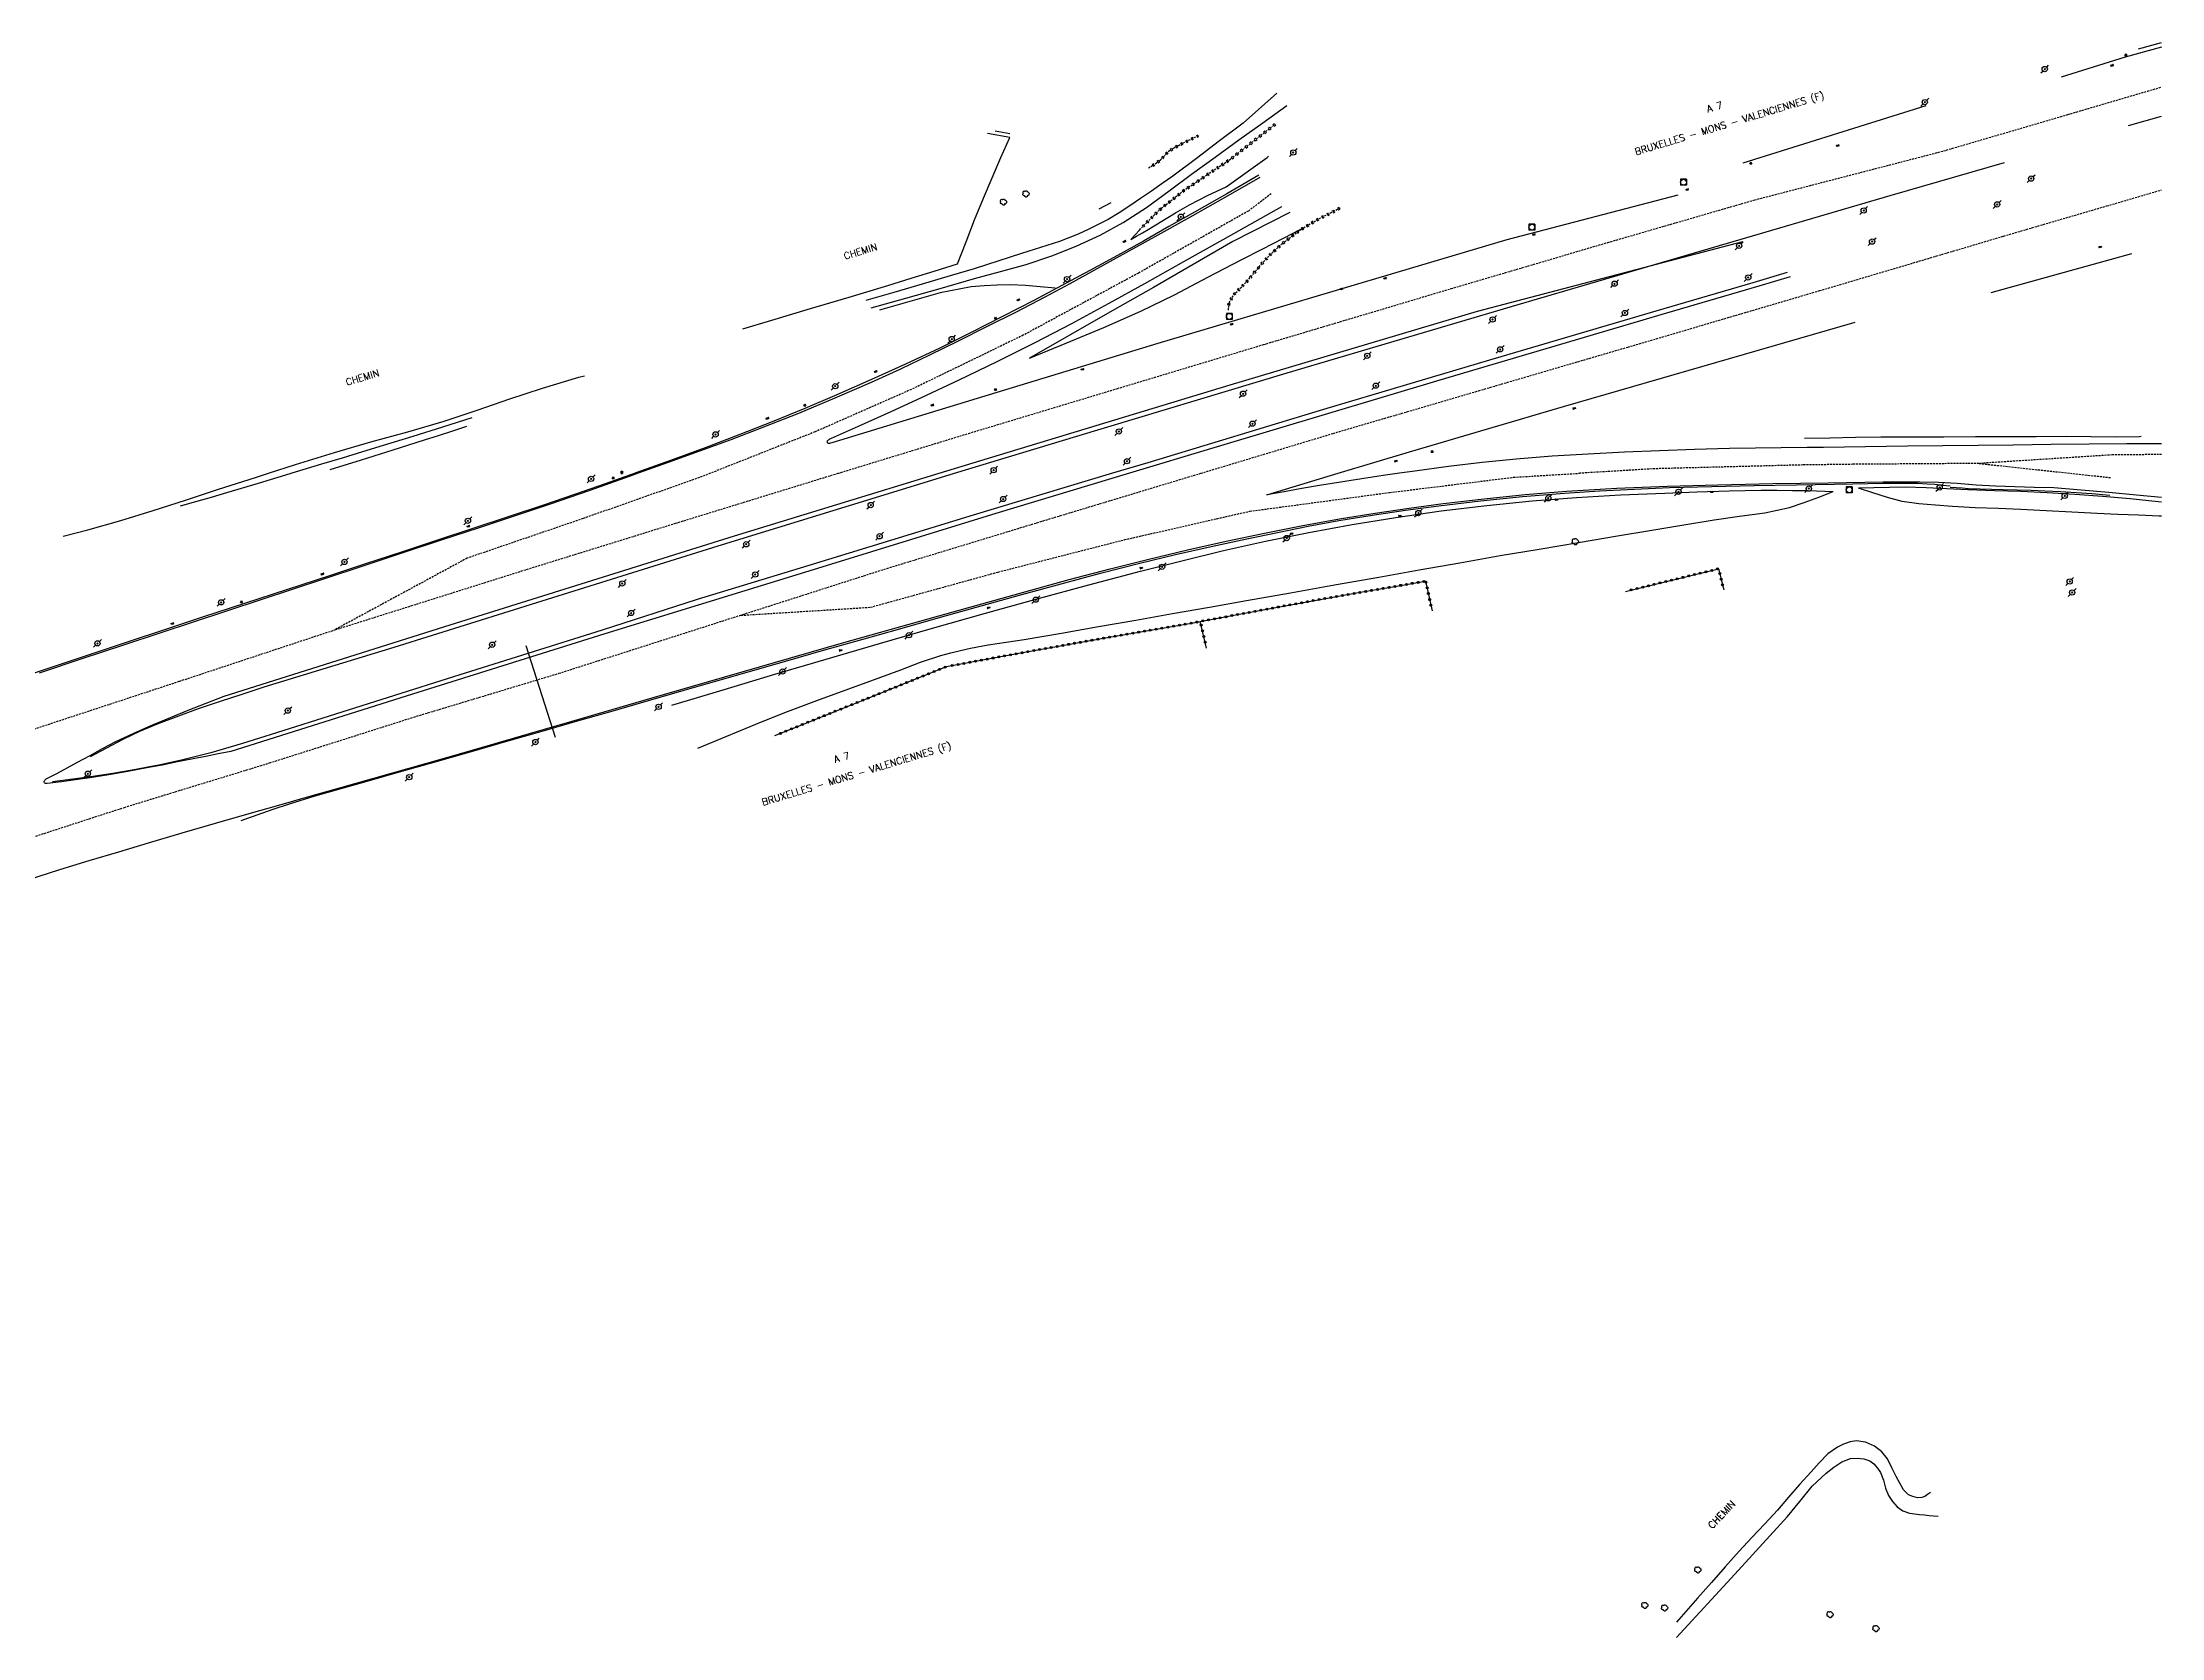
# Model space of a CAD drawing. Header units: millimetres. Extents: x 132000 to 133000, y 131000 to 131785.
# Drawn here: x 132463 to 133000, y 131381 to 131785 of the extents above; entities that cross this region are included whole.
import ezdxf
from ezdxf.enums import TextEntityAlignment as Align

# ---------------------------------------------------------------- set-up
doc = ezdxf.new("R2010")
doc.units = ezdxf.units.MM
doc.linetypes.add('DASHED', pattern=[0.75, 0.5, -0.25])
doc.layers.get('0').update_dxf_attribs({"linetype": 'CONTINUOUS'})
for name, color, linetype in [('W0001', 6, 'DASHED'), ('W0008', 7, 'CONTINUOUS'), ('W0010', 4, 'CONTINUOUS'), ('W0071', 7, 'CONTINUOUS'), ('W0120', 7, 'CONTINUOUS'), ('W0211', 2, 'CONTINUOUS'), ('W0214', 2, 'CONTINUOUS'), ('W0220', 5, 'DASHED'), ('W0300', 7, 'CONTINUOUS'), ('W0323', 7, 'CONTINUOUS'), ('W0330', 7, 'CONTINUOUS'), ('W0401', 7, 'CONTINUOUS'), ('W0420', 7, 'CONTINUOUS'), ('W0473', 7, 'CONTINUOUS'), ('W0476', 7, 'CONTINUOUS'), ('W0510', 5, 'CONTINUOUS'), ('W0850', 7, 'CONTINUOUS'), ('W0989', 7, 'CONTINUOUS'), ('W0990', 7, 'CONTINUOUS')]:
    doc.layers.add(name, color=color, linetype=linetype)
doc.styles.get("Standard").update_dxf_attribs({"font": 'romans.shx', "width": 0.85})

# ---------------------------------------------------------------- blocks, each defined once
blk = doc.blocks.new('T473')
for p, q in [((-0.166667, 0.166667), (0.166667, -0.166667)), ((-0.166667, -0.166667), (0.166667, 0.166667)), ((0.500001, 0.500001), (1.000002, 1.000002)), ((-1.000002, -1.000002), (-0.500001, -0.500001))]:
    blk.add_line(p, q)
blk.add_ellipse((0, 0), major_axis=(0.471405, 0.471405), ratio=1, start_param=5.4977871438, end_param=11.780972451)
blk = doc.blocks.new('T420')
for p, q in [((0.75, 0.75), (-0.75, 0.75)), ((-0.75, 0.75), (-0.75, -0.75)), ((0.75, 0.75), (0.75, -0.75)), ((0.75, -0.75), (-0.75, -0.75))]:
    blk.add_line(p, q)
blk.add_ellipse((0, 0), major_axis=(-0.53, 0.53), ratio=1, start_param=3.926991, end_param=10.210176)
blk = doc.blocks.new('T850')
for p, q in [((-0.25, -0.15), (0, 0.32)), ((0, 0.32), (0.25, -0.15)), ((-0.25, -0.15), (0.25, -0.15))]:
    blk.add_line(p, q)
for major_axis in [(-0.106, 0.106), (-0.0354, 0.0354), (-0.0236, 0.0236)]:
    blk.add_ellipse((0, 0), major_axis=major_axis, ratio=1, start_param=3.926991, end_param=10.210176)
blk = doc.blocks.new('T300')
for p, q in [((-0.8, 0.51), (-0.86, 0.34)), ((-0.86, 0.34), (-0.86, 0.17)), ((-0.86, 0.17), (-0.74, 0.06)), ((-0.69, 0.63), (-0.8, 0.51)), ((-0.8, -0.06), (-0.74, 0.06)), ((-0.74, 0.06), (-0.69, 0.11)), ((-0.57, 0.69), (-0.69, 0.63)), ((-0.46, 0.69), (-0.57, 0.69)), ((-0.29, 0.63), (-0.46, 0.69)), ((-0.29, 0.63), (-0.17, 0.74)), ((-0.23, 0.57), (-0.29, 0.63)), ((-0.17, 0.74), (-0.06, 0.8)), ((-0.06, 0.8), (0.06, 0.8)), ((0.06, 0.8), (0.23, 0.74)), ((0.23, 0.74), (0.34, 0.63)), ((0.34, 0.63), (0.4, 0.51)), ((0.46, 0.46), (0.34, 0.46)), ((0.4, 0.51), (0.4, 0.46)), ((0.57, 0.4), (0.46, 0.46)), ((0.57, 0.4), (0.69, 0.29)), ((0.69, 0.29), (0.74, 0.17)), ((0.74, 0.06), (0.69, -0.17)), ((0.74, 0.17), (0.74, 0.06)), ((-0.8, -0.17), (-0.8, -0.06)), ((-0.8, -0.23), (-0.8, -0.17)), ((-0.74, -0.34), (-0.8, -0.23)), ((-0.69, -0.4), (-0.74, -0.34)), ((-0.51, -0.46), (-0.69, -0.4)), ((-0.4, -0.46), (-0.51, -0.46)), ((-0.4, -0.46), (-0.34, -0.46)), ((-0.34, -0.46), (-0.34, -0.4)), ((-0.34, -0.51), (-0.34, -0.46)), ((-0.29, -0.63), (-0.34, -0.51)), ((-0.17, -0.74), (-0.29, -0.63)), ((-0.06, -0.8), (-0.17, -0.74)), ((0.06, -0.8), (-0.06, -0.8)), ((0.17, -0.74), (0.06, -0.8)), ((0.23, -0.69), (0.17, -0.74)), ((0.29, -0.46), (0.23, -0.46)), ((0.29, -0.63), (0.23, -0.69)), ((0.46, -0.4), (0.29, -0.46)), ((0.34, -0.51), (0.29, -0.63)), ((0.34, -0.51), (0.34, -0.46)), ((0.57, -0.34), (0.46, -0.4)), ((0.63, -0.29), (0.57, -0.34)), ((0.69, -0.17), (0.63, -0.29))]:
    blk.add_line(p, q)
blk = doc.blocks.new('T401')
for p, q in [((-0.3, 0.3), (0, 0.3)), ((-0.3, -0.25), (-0.3, 0.3)), ((-0.3, 0.15), (0, 0.15)), ((-0.3, 0), (0, 0)), ((0, 0.3), (0, -0.25)), ((-0.3, -0.15), (0, -0.15)), ((-0.3, -0.25), (-0.3, -0.3)), ((-0.3, -0.3), (0, -0.3)), ((0, -0.3), (0, -0.25))]:
    blk.add_line(p, q)
blk = doc.blocks.new('t220o')
at = {"color": 0, "linetype": 'Continuous'}
for p, q in [((-0.25, 0.25), (0.25, 0.25)), ((-0.25, -0.25), (0.25, -0.25))]:
    blk.add_line(p, q, dxfattribs=at)
blk = doc.blocks.new('t323o')
at = {"color": 0, "linetype": 'Continuous'}
for radius in [0.25, 0.15]:
    blk.add_circle((0, 0), radius, dxfattribs=at)

msp = doc.modelspace()

# ---------------------------------------------------------------- linework, layer by layer
at = {"layer": 'W0001'}
for points in [[(132664.42, 131676), (132697.5, 131686.11), (132735.24, 131697.49), (132772.27, 131708.64), (132819.83, 131722.83), (132859.58, 131734.53), (132896.83, 131745.34), (132944.69, 131757.74), (132959.87, 131762.2), (132976.21, 131766.99), (132996.42, 131772.92), (133000, 131773.95)], [(132774.22, 131746.88), (132768.44, 131742.51), (132740.55, 131726.75), (132711.37, 131711.02), (132682.99, 131697.26), (132658.58, 131686.5), (132632.03, 131676)], [(132756.41, 131676), (132789.95, 131686.12), (132826.82, 131696.93), (132864.65, 131708), (132913.31, 131722.32), (132959.93, 131736.15), (132986.11, 131743.81), (133000, 131747.88)], [(132632.03, 131676), (132629.25, 131674.9), (132599.74, 131664.51), (132570.38, 131654.47), (132536.8, 131636.29)], [(132536.8, 131636.29), (132586.24, 131651.86), (132623.18, 131663.31), (132662.54, 131675.43), (132664.42, 131676)], [(132639.54, 131639.96), (132639.75, 131639.97), (132672.64, 131642.02), (132704.98, 131650.95), (132737.08, 131659.16), (132768.79, 131666.37), (132804.22, 131671.12), (132835.7, 131674.99), (132852.45, 131676)], [(132639.54, 131639.96), (132676.81, 131651.88), (132716.37, 131663.92), (132753.11, 131675.01), (132756.41, 131676)], [(132953.74, 131678.49), (132921.71, 131678.27), (132909.1, 131678.1), (132871.44, 131677.14), (132852.45, 131676)], [(133000, 131680.75), (132987.51, 131680.65), (132953.74, 131678.49)], [(132953.74, 131678.49), (132987.27, 131674.88)], [(132015, 131433.58), (132020.64, 131435.56), (132057.2, 131448.38), (132093.46, 131460.8), (132130.05, 131473.83), (132166.45, 131486.09), (132215.09, 131502.52), (132251.58, 131514.88), (132288.11, 131527.22), (132334.3, 131542.42), (132373.48, 131555.24), (132410.33, 131567.59), (132446.74, 131579.35), (132483.45, 131591.26), (132520.26, 131602.54), (132556.84, 131614.16), (132593.62, 131625.26), (132639.54, 131639.96)], [(132053.2, 131473.8), (132015.25, 131460.52), (132070.33, 131479.8), (132125.68, 131499), (132181.05, 131517.83), (132236.47, 131536.59), (132291.98, 131555.24), (132348.26, 131573.34), (132389.59, 131587.07), (132418.99, 131597.44), (132423.85, 131599.04), (132460.56, 131611.14), (132497.43, 131623.26), (132536.8, 131636.29)]]:
    msp.add_lwpolyline(points, dxfattribs=at)
at = {"layer": 'W0008'}
for points in [[(132771.35, 131751.05), (132771.35, 131751.05), (132762.64, 131746.05), (132753.69, 131740.98), (132744.72, 131735.94), (132735.72, 131730.95), (132729.44, 131727.49), (132723.14, 131724.06), (132716.82, 131720.68), (132709.55, 131716.9), (132702.24, 131713.19), (132694.9, 131709.54), (132687.56, 131705.94), (132680.2, 131702.41), (132672.78, 131698.99), (132663.62, 131695.01), (132654.38, 131691.19), (132645.09, 131687.51), (132637.2, 131684.52), (132629.28, 131681.61), (132621.34, 131678.74), (132613.73, 131676)], [(132877.35, 131746.55), (132833.99, 131735.23), (132789.86, 131722.12), (132745.46, 131708.89), (132704.69, 131696.48), (132671.74, 131686.4), (132662.82, 131683.68), (132662.51, 131683.61), (132662.2, 131683.54), (132661.94, 131683.59), (132661.83, 131683.66), (132661.73, 131683.77), (132661.67, 131683.88), (132661.67, 131684), (132661.71, 131684.13), (132661.77, 131684.25), (132661.86, 131684.38), (132661.99, 131684.48), (132662.12, 131684.58), (132662.33, 131684.7), (132662.55, 131684.8), (132662.77, 131684.89), (132670.33, 131688.29), (132677.89, 131691.69), (132685.43, 131695.14), (132695.13, 131699.69), (132704.79, 131704.34), (132714.38, 131709.13), (132723.7, 131714.01), (132732.95, 131719.02), (132742.17, 131724.1), (132752.12, 131729.67), (132762.02, 131735.33), (132776.96, 131743.63), (132776.96, 131743.63)], [(132690.01, 131676), (132700.59, 131679.24), (132763.84, 131698.47), (132826.58, 131717.11), (132893.8, 131734.77)], [(132905.79, 131725.8), (132897.88, 131723.49), (132874.45, 131716.62)], [(132874.45, 131716.62), (132816.98, 131699.6), (132759.69, 131682.47), (132738.28, 131676)], [(132791.18, 131676), (132809.26, 131681.45), (132848.34, 131692.9), (132922.31, 131714.31)], [(132890.42, 131682.32), (132881.54, 131682.03), (132872.67, 131681.73), (132863.79, 131681.36), (132854.63, 131680.88), (132845.47, 131680.32), (132836.32, 131679.59), (132827.76, 131678.71), (132819.21, 131677.68), (132810.67, 131676.55), (132806.77, 131676)], [(133000, 131683.5), (132998.21, 131683.49), (132991.22, 131683.43), (132981.61, 131683.35), (132972.01, 131683.26), (132962.4, 131683.16), (132953.46, 131683.06), (132944.52, 131682.95), (132935.58, 131682.85), (132924.92, 131682.7), (132914.25, 131682.56), (132910.14, 131682.52), (132890.42, 131682.32)], [(132613.73, 131676), (132611.4, 131675.16), (132601.44, 131671.62), (132591.45, 131668.17), (132582.32, 131665.11), (132573.17, 131662.11), (132564.01, 131659.11), (132554.08, 131655.82), (132544.14, 131652.53), (132534.21, 131649.24), (132526, 131646.52), (132517.8, 131643.8), (132509.59, 131641.08), (132500.89, 131638.22), (132492.18, 131635.36), (132483.48, 131632.5), (132472.66, 131628.92), (132461.85, 131625.33)], [(132463.64, 131598.47), (132466.29, 131599.88), (132468.95, 131601.3), (132471.6, 131602.71), (132474.76, 131604.44), (132477.9, 131606.17), (132481.09, 131607.84), (132485.71, 131610.02), (132490.4, 131612.07), (132495.12, 131614.05), (132499.64, 131615.89), (132504.2, 131617.67), (132508.75, 131619.45), (132566.02, 131637.55), (132638.15, 131660.11), (132690.01, 131676)], [(132738.28, 131676), (132704.42, 131665.77), (132652.58, 131649.85), (132605.3, 131635.25), (132554.91, 131619.49), (132510.43, 131605.45)], [(132806.77, 131676), (132802.6, 131675.41), (132794.53, 131674.18), (132786.48, 131672.88), (132782.02, 131672.12), (132777.56, 131671.33), (132773.1, 131670.54), (132791.18, 131676)], [(132418.8, 131559.94), (132467.06, 131575.48), (132474.55, 131577.75), (132482.05, 131580.02), (132489.56, 131582.27), (132498.07, 131584.76), (132506.59, 131587.22), (132515.11, 131589.67), (132522.65, 131591.84), (132530.2, 131594), (132537.75, 131596.15), (132546.71, 131598.7), (132555.68, 131601.23), (132564.65, 131603.78), (132575.43, 131606.87), (132586.2, 131609.97), (132596.97, 131613.09), (132607.14, 131616.06), (132617.31, 131619.05), (132627.48, 131622.02), (132640.07, 131625.66), (132652.65, 131629.27), (132665.25, 131632.87), (132677.62, 131636.38), (132689.99, 131639.87), (132702.38, 131643.32), (132712.71, 131646.2), (132723.04, 131649.06), (132733.4, 131651.8), (132743.17, 131654.23), (132752.97, 131656.57), (132762.79, 131658.77), (132772.52, 131660.83), (132782.28, 131662.77), (132792.07, 131664.53), (132800.63, 131665.91), (132809.21, 131667.16), (132817.81, 131668.29), (132828.22, 131669.52), (132838.65, 131670.58), (132849.1, 131671.46), (132861.88, 131672.22), (132874.68, 131672.72), (132887.49, 131673.1), (132901.46, 131673.42), (132915.42, 131673.61), (132929.39, 131673.79), (132934.06, 131673.8), (132938.72, 131673.81), (132943.39, 131673.73), (132948.2, 131673.45), (132953.02, 131673.08), (132957.84, 131672.77), (132962.77, 131672.6), (132967.7, 131672.49), (132972.63, 131672.39)], [(132972.63, 131672.39), (132979.62, 131671.79), (132986.62, 131671.18), (132993.61, 131670.53), (133000, 131669.92)], [(132510.43, 131605.45), (132507.25, 131604.81), (132504.06, 131604.17), (132500.87, 131603.54), (132496.96, 131602.77), (132493.04, 131602), (132489.12, 131601.25), (132484.31, 131600.35), (132479.49, 131599.49), (132474.66, 131598.71), (132471.07, 131598.21), (132467.48, 131597.76), (132463.88, 131597.31), (132463.66, 131597.32), (132463.43, 131597.33), (132463.26, 131597.4), (132463.19, 131597.49), (132463.13, 131597.61), (132463.1, 131597.72), (132463.11, 131597.83), (132463.14, 131597.93), (132463.18, 131598.03), (132463.3, 131598.19), (132463.47, 131598.33), (132463.64, 131598.46)]]:
    msp.add_lwpolyline(points, dxfattribs=at)
at = {"layer": 'W0010'}
for points in [[(133000, 131784.09), (132990.75, 131781.53), (132974.54, 131776.45)], [(132991.58, 131764.19), (133000, 131766.61)], [(132771.08, 131751.57), (132771.08, 131751.57), (132771.08, 131751.57), (132762.95, 131746.89), (132754.81, 131742.24), (132748.31, 131738.55), (132741.81, 131734.89), (132735.28, 131731.26), (132728.23, 131727.4), (132721.15, 131723.59), (132714.04, 131719.83), (132706.13, 131715.72), (132698.17, 131711.69), (132690.17, 131707.76), (132681.54, 131703.69), (132672.85, 131699.74), (132664.11, 131695.91), (132655.94, 131692.44), (132647.72, 131689.07), (132639.47, 131685.79), (132630.74, 131682.47), (132621.96, 131679.25), (132613.17, 131676.09), (132612.92, 131676)], [(132881.55, 131731.92), (132931.15, 131746.43), (132960.17, 131754.85)], [(132693.93, 131676), (132724.99, 131685.44), (132778.3, 131701.45), (132835.39, 131718.34), (132881.55, 131731.92)], [(132905.05, 131726.89), (132896.31, 131724.34), (132871.79, 131717.12)], [(132871.79, 131717.12), (132829.57, 131704.68), (132787.47, 131692.15), (132742.91, 131678.68), (132734.03, 131676)], [(132612.92, 131676), (132605.37, 131673.33), (132597.56, 131670.61), (132589.73, 131667.92), (132580.78, 131664.91), (132571.82, 131661.95), (132562.85, 131658.99), (132553.73, 131655.99), (132544.6, 131652.99), (132535.48, 131649.99), (132503.29, 131639.46), (132474.74, 131630.02), (132442.17, 131619.24), (132418.75, 131611.51), (132386.41, 131600.87), (132361.47, 131592.48)], [(132518.92, 131621.81), (132551.87, 131631.87), (132590.73, 131644.06), (132634, 131657.58), (132680.49, 131671.92), (132693.93, 131676)], [(132734.03, 131676), (132698.65, 131665.33), (132656.78, 131652.52), (132628.72, 131644.02), (132604.61, 131636.23), (132566.91, 131624.37), (132521.99, 131610.15)], [(132513.06, 131587.95), (132517.14, 131589.38), (132521.21, 131590.81), (132525.3, 131592.19), (132531.84, 131594.18), (132538.43, 131596.05), (132545.01, 131597.9), (132553.82, 131600.41), (132562.63, 131602.91), (132571.43, 131605.42), (132580.42, 131608.01), (132589.39, 131610.6), (132598.38, 131613.2), (132607.37, 131615.78), (132616.37, 131618.37), (132625.37, 131620.95), (132633.94, 131623.42), (132642.51, 131625.89), (132651.08, 131628.34), (132660.74, 131631.09), (132670.4, 131633.83), (132680.07, 131636.56), (132690.38, 131639.46), (132700.7, 131642.36), (132711.02, 131645.21), (132720.98, 131647.94), (132730.94, 131650.64), (132740.93, 131653.21), (132749.96, 131655.36), (132759.01, 131657.4), (132768.08, 131659.36), (132775.82, 131660.99), (132783.58, 131662.55), (132791.36, 131664), (132799.8, 131665.38), (132808.27, 131666.61), (132816.75, 131667.73), (132827.34, 131668.99), (132837.95, 131670.08), (132848.58, 131670.98), (132857.44, 131671.55), (132866.31, 131671.99), (132875.19, 131672.35), (132885.92, 131672.66), (132896.67, 131672.86), (132907.41, 131673.05)], [(132907.41, 131673.05), (132912.18, 131673.15), (132916.95, 131673.25), (132921.73, 131673.34), (132925.52, 131673.42), (132929.31, 131673.48), (132933.11, 131673.5), (132935.6, 131673.49), (132938.1, 131673.46), (132940.58, 131673.36), (132942.53, 131673.2), (132944.48, 131672.99), (132946.42, 131672.79)], [(132946.37, 131672.5), (132947.91, 131672.38), (132949.46, 131672.27), (132951, 131672.16), (132953.94, 131672.05), (132956.89, 131671.98), (132959.83, 131671.92), (132963.36, 131671.8), (132966.89, 131671.68), (132970.42, 131671.54), (132974.39, 131671.35), (132978.36, 131671.14), (132982.33, 131670.89), (132986.91, 131670.43), (132986.91, 131670.43), (132986.91, 131670.43), (132986.91, 131670.43)], [(132474.83, 131604.19), (132478.98, 131606.37), (132483.13, 131608.56), (132487.34, 131610.6), (132492.24, 131612.65), (132497.23, 131614.51), (132502.24, 131616.3), (132507.78, 131618.2), (132513.35, 131620), (132518.92, 131621.8)], [(132521.99, 131610.14), (132517.7, 131608.8), (132513.4, 131607.45), (132509.09, 131606.17), (132505.39, 131605.12), (132501.68, 131604.12), (132497.95, 131603.19), (132492.17, 131601.94), (132489.86, 131601.51), (132486.35, 131600.86), (132480.52, 131599.89), (132475.44, 131599.11), (132470.35, 131598.42), (132465.26, 131597.72)]]:
    msp.add_lwpolyline(points, dxfattribs=at)
at = {"layer": 'W0071'}
for points in [[(132775.67, 131772.42), (132775.67, 131772.42), (132767.13, 131764.79), (132761.16, 131760.35), (132755.26, 131755.82), (132749.29, 131751.39), (132746.57, 131749.46), (132743.84, 131747.55), (132741.08, 131745.68), (132738.38, 131743.86), (132735.65, 131742.08), (132732.86, 131740.4), (132730.37, 131739.06), (132727.83, 131737.8), (132725.25, 131736.62), (132720.56, 131734.8), (132715.75, 131733.24), (132710.94, 131731.72), (132704.92, 131729.78), (132698.88, 131727.89), (132692.84, 131726.05), (132685.72, 131723.93), (132678.59, 131721.86), (132671.45, 131719.79)], [(132672.83, 131717.92), (132681.55, 131720.39), (132690.27, 131722.87), (132698.98, 131725.37), (132705.56, 131727.17), (132712.13, 131728.98), (132718.58, 131731.12), (132724.77, 131733.61), (132730.84, 131736.43), (132736.71, 131739.57), (132742.62, 131743.4), (132748.32, 131747.61), (132754, 131751.83), (132760.03, 131756.19), (132766.06, 131760.56), (132772.12, 131764.88), (132778.2, 131769.26)], [(132571.59, 131690.1), (132564.09, 131687.72), (132556.58, 131685.34), (132549.06, 131683), (132543.86, 131681.42), (132538.65, 131679.86), (132533.44, 131678.29), (132525.9, 131676)], [(132535.65, 131676.92), (132543.61, 131679.42), (132551.57, 131681.92), (132559.52, 131684.44), (132563.11, 131685.59), (132566.7, 131686.75), (132570.29, 131687.91)], [(132525.9, 131676), (132525.41, 131675.85), (132517.38, 131673.41), (132509.34, 131671.02), (132505.43, 131669.88), (132501.52, 131668.76), (132497.6, 131667.64)], [(132941.39, 131417.48), (132940.68, 131416.99), (132939.97, 131416.51), (132939.23, 131416.19), (132938.08, 131416.16), (132936.88, 131416.46), (132935.8, 131416.94), (132934.55, 131418.16), (132933.61, 131419.84), (132932.7, 131421.55), (132931.58, 131423.75), (132930.51, 131425.99), (132929.1, 131427.84), (132927.18, 131429.22), (132924.93, 131430.24), (132922.66, 131430.62), (132921.02, 131430.36), (132919.37, 131429.77), (132917.8, 131429.02), (132915.35, 131427.27), (132913.2, 131425.03), (132911.1, 131422.73), (132908.19, 131419.56), (132905.4, 131416.28), (132902.58, 131413.02), (132899.36, 131409.55), (132896.12, 131406.1), (132892.9, 131402.63), (132889.36, 131398.67), (132885.85, 131394.68), (132882.34, 131390.69), (132880.54, 131388.67), (132878.75, 131386.65), (132876.96, 131384.64)], [(132876.96, 131380.68), (132881.9, 131386.05), (132886.85, 131391.42), (132891.78, 131396.79), (132896.23, 131401.65), (132900.67, 131406.52), (132905.1, 131411.41), (132908.25, 131415.24), (132911.4, 131419.08), (132914.96, 131422.41), (132916.9, 131423.92), (132918.93, 131425.3), (132921.1, 131426.1), (132922.77, 131426.23), (132924.5, 131426.07), (132926.04, 131425.53), (132927.06, 131424.72), (132927.95, 131423.66), (132928.72, 131422.53), (132929.48, 131420.65), (132929.97, 131418.61), (132930.72, 131416.73), (132931.76, 131415.23), (132932.99, 131413.86), (132934.4, 131412.81), (132936.11, 131412.22), (132938, 131411.99), (132938.62, 131411.93), (132939.91, 131411.82), (132941.04, 131411.69), (132942.17, 131411.59), (132943.31, 131411.49)]]:
    msp.add_lwpolyline(points, dxfattribs=at)
at = {"layer": 'W0120'}
msp.add_lwpolyline([(132730.63, 131743.05), (132733.68, 131744.68)], dxfattribs=at)
at = {"layer": 'W0211'}
for points in [[(132994.12, 131783.65), (133000, 131785.29)], [(132738.61, 131735.28), (132740.09, 131736.13), (132741.56, 131736.97), (132743.04, 131737.82), (132746.52, 131739.9), (132749.99, 131742.01), (132753.5, 131744.05), (132758.12, 131746.42), (132762.81, 131748.66), (132773.17, 131756.07), (132773.55, 131756.41), (132773.55, 131756.41)], [(132778.92, 131742.13), (132778.92, 131742.13), (132764.51, 131734.75), (132754.44, 131728.95), (132744.37, 131723.15), (132733.9, 131717.16), (132723.43, 131711.19), (132712.96, 131705.21)], [(132719.46, 131722.92), (132715.68, 131723.26), (132711.9, 131723.6), (132708.12, 131723.77), (132704.79, 131723.73), (132701.46, 131723.57), (132698.15, 131723.28), (132690.33, 131721.8), (132682.62, 131719.56), (132674.9, 131717.33)], [(132909.45, 131684.91), (132915.9, 131685.02), (132922.36, 131685.13), (132928.81, 131685.22), (132936.8, 131685.27), (132944.8, 131685.28), (132952.79, 131685.29), (132960.48, 131685.32), (132968.18, 131685.35), (132975.88, 131685.37), (132982.05, 131685.32), (132988.22, 131685.26), (132994.38, 131685.32), (132994.84, 131685.41), (132994.84, 131685.41)], [(132628.84, 131606.29), (132636.19, 131609.32), (132643.54, 131612.35), (132650.91, 131615.3), (132658.99, 131618.36), (132667.11, 131621.32), (132675.24, 131624.25), (132680.3, 131626.16), (132685.35, 131628.07), (132690.48, 131629.74), (132692.96, 131630.42), (132695.45, 131631.06), (132697.96, 131631.64), (132702.49, 131632.48), (132707.06, 131633.15), (132711.63, 131633.83), (132721.06, 131635.44), (132730.48, 131637.1), (132739.9, 131638.76), (132749.24, 131640.41), (132758.59, 131642.07), (132767.94, 131643.72), (132779.12, 131645.69), (132790.3, 131647.66), (132801.48, 131649.63), (132811.75, 131651.47), (132822.02, 131653.3), (132832.29, 131655.11), (132842.21, 131656.79), (132852.13, 131658.45), (132862.05, 131660.1), (132870.21, 131661.46), (132878.37, 131662.82), (132886.53, 131664.18), (132892.94, 131665.08), (132899.36, 131665.97), (132905.65, 131667.34), (132909.37, 131668.56), (132913.05, 131669.96), (132916.73, 131671.37)], [(133000, 131668.65), (132999.11, 131668.76), (132992.01, 131669.5), (132985.02, 131670.11), (132978.02, 131670.61), (132971.02, 131671.03), (132964.32, 131671.35), (132957.61, 131671.58), (132950.89, 131671.82), (132945.58, 131672.08), (132940.27, 131672.33), (132934.96, 131672.46), (132931.01, 131672.42), (132927.06, 131672.31), (132923.11, 131672.2)]]:
    msp.add_lwpolyline(points, dxfattribs=at)
at = {"layer": 'W0214'}
for points in [[(132940.25, 131769.18), (132893.84, 131754.62)], [(132712.96, 131705.21), (132722.4, 131709.08), (132731.83, 131712.96), (132741.15, 131717.07), (132749.72, 131721.29), (132758.19, 131725.71), (132766.65, 131730.14), (132771.91, 131732.85), (132777.17, 131735.56), (132782.43, 131738.27)], [(132738.61, 131735.28), (132740.81, 131737.68)], [(132992.4, 131731.66), (132956.69, 131721.79)], [(132622.23, 131617.18), (132635.3, 131621.09), (132648.36, 131625.01), (132661.43, 131628.88), (132674.88, 131632.81), (132688.35, 131636.71), (132701.83, 131640.53), (132714.88, 131644.16), (132727.95, 131647.72), (132741.05, 131651.14), (132751.6, 131653.8), (132762.17, 131656.37), (132772.78, 131658.75), (132783.75, 131660.98), (132794.76, 131663.01), (132805.8, 131664.82), (132817.32, 131666.46), (132828.87, 131667.86), (132840.44, 131669.02), (132851.61, 131669.87), (132862.81, 131670.49), (132874.01, 131670.98), (132882.16, 131671.31), (132890.32, 131671.56), (132898.47, 131671.69), (132902.43, 131671.68), (132906.39, 131671.64), (132910.34, 131671.61)], [(132910.34, 131671.61), (132916.73, 131671.37)], [(133000, 131665.09), (132999.37, 131665.12), (132994.13, 131665.38), (132988.89, 131665.57), (132983.64, 131665.78), (132977.2, 131666.11), (132970.75, 131666.46), (132964.3, 131666.8), (132958.52, 131667.04), (132952.74, 131667.27), (132946.97, 131667.6), (132942.7, 131667.88), (132938.43, 131668.22), (132934.23, 131668.85), (132930.49, 131669.81), (132926.8, 131671.01), (132923.11, 131672.2)]]:
    msp.add_lwpolyline(points, dxfattribs=at)
at = {"layer": 'W0220'}
for points in [[(132740.81, 131737.68), (132742.64, 131739.54), (132744.48, 131741.4), (132746.36, 131743.21), (132751.95, 131747.66), (132757.92, 131751.67), (132763.88, 131755.68), (132775.29, 131764.58), (132775.29, 131764.58)], [(132743.11, 131753.44), (132744.14, 131754.09), (132745.17, 131754.75), (132746.14, 131755.47), (132746.9, 131756.23), (132747.63, 131757.04), (132748.4, 131757.78), (132749.52, 131758.52), (132750.71, 131759.16), (132751.91, 131759.77), (132753.3, 131760.46), (132754.69, 131761.12), (132756.09, 131761.78)], [(132763.39, 131717.38), (132763.45, 131718), (132763.51, 131718.63), (132763.61, 131719.23), (132764.68, 131721.23), (132766.39, 131722.95), (132768.11, 131724.65), (132770.17, 131727.14), (132772.25, 131729.6), (132774.46, 131731.92), (132776.96, 131734.17), (132779.6, 131736.28), (132782.34, 131738.22), (132782.43, 131738.27), (132785.74, 131740.24), (132789.28, 131742.05), (132791.87, 131743.38)]]:
    msp.add_lwpolyline(points, dxfattribs=at)
at = {"layer": 'W0323'}
for points in [[(132691.89, 131626.97), (132701.51, 131628.74), (132711.14, 131630.5), (132720.77, 131632.24), (132731.69, 131634.15), (132742.61, 131636.02), (132753.54, 131637.93), (132756.24, 131638.42), (132765.19, 131640.06), (132776.83, 131642.23), (132788.48, 131644.35), (132796.77, 131645.8), (132805.07, 131647.23), (132813.36, 131648.65)], [(132813.36, 131648.65), (132815.07, 131641.08)], [(132864.07, 131646.05), (132887.66, 131651.79), (132888.99, 131646.44)], [(132757.84, 131631.67), (132756.24, 131638.42)], [(132648.4, 131609.47), (132656.87, 131612.9), (132663.59, 131615.6), (132670.31, 131618.29), (132677.04, 131620.98), (132681.99, 131622.98), (132686.94, 131624.97), (132691.89, 131626.97)]]:
    msp.add_lwpolyline(points, dxfattribs=at)
at = {"layer": 'W0330'}
for points in [[(132640.26, 131712.63), (132647.61, 131714.86), (132657.42, 131717.78), (132667.24, 131720.67), (132677.04, 131723.62), (132682.93, 131725.45), (132688.81, 131727.29), (132694.69, 131729.13), (132696.86, 131734.69), (132699.02, 131740.24), (132701.26, 131745.77), (132703.46, 131750.92), (132705.72, 131756.05), (132707.98, 131761.18), (132702.32, 131762.2)], [(132519.95, 131676), (132526.81, 131678.2), (132536.7, 131681.27), (132545.98, 131683.93), (132555.28, 131686.52), (132564.54, 131689.25), (132572.86, 131691.99), (132581.15, 131694.85), (132589.47, 131697.61), (132598.64, 131700.34), (132600.1, 131700.75)], [(132467.9, 131660.02), (132474.15, 131661.67), (132482.53, 131664.01), (132490.74, 131666.56), (132498.92, 131669.21), (132507.09, 131671.86), (132516.95, 131675.04), (132519.95, 131676)]]:
    msp.add_lwpolyline(points, dxfattribs=at)
at = {"layer": 'W0476'}
msp.add_lwpolyline([(132592.74, 131609.01), (132585.31, 131632.25)], dxfattribs=at)
at = {"layer": 'W0510'}
msp.add_lwpolyline([(132704.28, 131762.82), (132707.99, 131762.18)], dxfattribs=at)

# ---------------------------------------------------------------- block references
at = {"layer": 'W0220'}
for p, rotation in [((132755.59, 131761.54), 25.22281538623493), ((132771.48, 131761.61), 37.94597417955993), ((132772.67, 131762.53), 37.94597417955993), ((132773.85, 131763.46), 37.94597417955993), ((132775.03, 131764.38), 37.94597417955993), ((132746.74, 131756.07), 44.58618344340582), ((132747.77, 131757.17), 43.48858868141595), ((132748.92, 131758.12), 33.90394542655577), ((132750.21, 131758.89), 28.06251508202104), ((132751.54, 131759.58), 26.90609345615018), ((132752.88, 131760.25), 26.61481588325619), ((132754.23, 131760.9), 25.22281538766992), ((132764.39, 131756.08), 37.94597417955993), ((132765.57, 131757), 37.94597417955993), ((132766.75, 131757.92), 37.94597417955993), ((132767.93, 131758.84), 37.94597417955993), ((132769.12, 131759.77), 37.94597417955993), ((132770.3, 131760.69), 37.94597417955993), ((132744.38, 131754.25), 32.61924307086966), ((132745.62, 131755.09), 36.6711190994781), ((132756.95, 131751.01), 33.90009510240063), ((132758.19, 131751.85), 33.96864021871185), ((132759.44, 131752.69), 33.96864021871185), ((132760.68, 131753.53), 33.96864021871185), ((132761.92, 131754.36), 33.96864021871185), ((132763.17, 131755.2), 33.96864021871185), ((132749.62, 131745.8), 38.49580601209562), ((132750.79, 131746.73), 38.49580601209562), ((132751.97, 131747.67), 33.90009510240063), ((132753.21, 131748.5), 33.90009510240063), ((132754.46, 131749.34), 33.90009510240063), ((132755.7, 131750.18), 33.90009510240063), ((132742.91, 131739.82), 45.46480142752874), ((132743.97, 131740.88), 45.46480142752874), ((132745.03, 131741.94), 43.77319738772083), ((132746.12, 131742.98), 43.77319738772083), ((132747.27, 131743.93), 38.49580601209562), ((132748.44, 131744.87), 38.49580601209562), ((132784.72, 131739.64), 30.76484907040076), ((132786.02, 131740.39), 27.06152479928178), ((132787.35, 131741.07), 27.06152479928178), ((132788.69, 131741.75), 27.06152479928178), ((132790.02, 131742.43), 27.09376157166479), ((132791.36, 131743.12), 27.09376157166479), ((132741.86, 131738.75), 45.46480142752874), ((132777.35, 131734.49), 38.52722847521601), ((132778.53, 131735.42), 38.52722847521601), ((132779.7, 131736.35), 35.37725240506362), ((132780.93, 131737.22), 35.37725240506362), ((132782.15, 131738.09), 35.37725240506362), ((132783.43, 131738.87), 30.76484907040076), ((132771.98, 131729.27), 49.80748569935138), ((132772.99, 131730.38), 46.47721419147848), ((132774.02, 131731.46), 46.47721419147848), ((132775.1, 131732.5), 42.0100142641287), ((132776.22, 131733.51), 42.0100142641287), ((132767.06, 131723.61), 44.76614097419817), ((132768.13, 131724.67), 50.3491774297257), ((132769.08, 131725.82), 50.3491774297257), ((132770.04, 131726.98), 50.3491774297257), ((132771.01, 131728.13), 49.80748569935138), ((132763.55, 131718.87), 80.06226869072673), ((132764.15, 131720.23), 61.78155584489821), ((132764.94, 131721.49), 45.13371219440027), ((132766, 131722.55), 45.13371219440027)]:
    msp.add_blockref('t220o', p, dxfattribs=dict(at, rotation=rotation))
at = {"layer": 'W0300'}
for p in [(132706.39, 131744.76), (132712.09, 131746.83), (132851.37, 131658.62), (132882.46, 131397.82), (132869.01, 131388.83), (132874.02, 131388.18), (132915.98, 131386.5), (132927.61, 131382.95)]:
    msp.add_blockref('T300', p, dxfattribs=at)
at = {"layer": 'W0323'}
for p, rotation in [((132811.5, 131648.33), 9.746555106213023), ((132812.98, 131648.58), 9.746555106213023), ((132813.42, 131648.4), 282.7304359744161), ((132874.28, 131648.53), 13.67496478581087), ((132875.73, 131648.89), 13.67496478581087), ((132877.19, 131649.24), 13.67496478581087), ((132878.65, 131649.6), 13.67496478581087), ((132880.11, 131649.95), 13.67496478581087), ((132881.56, 131650.31), 13.67496478581087), ((132883.02, 131650.66), 13.67496478581087), ((132884.48, 131651.02), 13.67496478581087), ((132885.94, 131651.37), 13.67496478581087), ((132887.39, 131651.73), 13.67496478581087), ((132887.95, 131650.6), 284.016924892956), ((132888.32, 131649.14), 284.016924892956), ((132780.47, 131642.89), 10.31739586393217), ((132781.95, 131643.16), 10.31739586393217), ((132783.42, 131643.43), 10.31739586393217), ((132784.9, 131643.7), 10.31739586393217), ((132786.37, 131643.97), 10.31739586393217), ((132787.85, 131644.24), 10.31739586393217), ((132789.33, 131644.5), 9.920043032015245), ((132790.8, 131644.76), 9.920043032015245), ((132792.28, 131645.02), 9.920043032015245), ((132793.76, 131645.27), 9.920043032015245), ((132795.24, 131645.53), 9.920043032015245), ((132796.71, 131645.79), 9.920043032015245), ((132798.19, 131646.04), 9.746555106017778), ((132799.67, 131646.3), 9.746555106017778), ((132801.15, 131646.55), 9.746555106017778), ((132802.63, 131646.81), 9.746555106017778), ((132804.11, 131647.06), 9.746555106017778), ((132805.58, 131647.31), 9.746555106213023), ((132807.06, 131647.57), 9.746555106213023), ((132808.54, 131647.82), 9.746555106213023), ((132810.02, 131648.08), 9.746555106213023), ((132813.75, 131646.94), 282.7304359744161), ((132814.08, 131645.47), 282.7304359744161), ((132814.41, 131644.01), 282.7304359744161), ((132865.53, 131646.41), 13.67496478581087), ((132866.99, 131646.76), 13.67496478581087), ((132868.45, 131647.12), 13.67496478581087), ((132869.9, 131647.47), 13.67496478581087), ((132871.36, 131647.83), 13.67496478581087), ((132872.82, 131648.18), 13.67496478581087), ((132888.68, 131647.69), 284.016924892956), ((132752.44, 131637.74), 9.914283514634871), ((132753.92, 131638), 10.35706746970917), ((132755.39, 131638.27), 10.35706746970917), ((132756.46, 131637.51), 103.3577417478652), ((132756.87, 131638.54), 10.3623174592151), ((132758.34, 131638.81), 10.3623174592151), ((132759.82, 131639.08), 10.3623174592151), ((132761.3, 131639.35), 10.3623174592151), ((132762.77, 131639.62), 10.3623174592151), ((132764.25, 131639.89), 10.3623174592151), ((132765.72, 131640.16), 10.55278868463011), ((132767.2, 131640.44), 10.55278868463011), ((132768.67, 131640.71), 10.55278868463011), ((132770.15, 131640.98), 10.55278868463011), ((132771.62, 131641.26), 10.55278868463011), ((132773.09, 131641.53), 10.55278868463011), ((132774.57, 131641.81), 10.55278868463011), ((132776.04, 131642.08), 10.55278868463011), ((132777.52, 131642.36), 10.31739586393217), ((132778.99, 131642.62), 10.31739586393217), ((132814.74, 131642.55), 282.7304359744161), ((132721.4, 131632.35), 9.909193040313568), ((132722.88, 131632.61), 9.909193040313568), ((132724.36, 131632.87), 9.909193040313568), ((132725.84, 131633.12), 9.909193040313568), ((132727.32, 131633.38), 9.909193040313568), ((132728.79, 131633.64), 9.909193040313568), ((132730.27, 131633.9), 9.909193040313568), ((132731.75, 131634.16), 9.736747156742986), ((132733.23, 131634.41), 9.736747156742986), ((132734.7, 131634.66), 9.736747156742986), ((132736.18, 131634.92), 9.736747156742986), ((132737.66, 131635.17), 9.736747156742986), ((132739.14, 131635.43), 9.736747156742986), ((132740.62, 131635.68), 9.736747156742986), ((132742.1, 131635.93), 9.736747156742986), ((132743.57, 131636.19), 9.914283514634871), ((132745.05, 131636.45), 9.914283514634871), ((132746.53, 131636.71), 9.914283514634871), ((132748.01, 131636.96), 9.914283514634871), ((132749.49, 131637.22), 9.914283514634871), ((132750.96, 131637.48), 9.914283514634871), ((132756.8, 131636.05), 103.3577417478652), ((132757.15, 131634.59), 103.3577417478652), ((132757.5, 131633.13), 103.3577417478652), ((132691.54, 131626.83), 21.97276232911597), ((132693.37, 131627.24), 10.3933700879994), ((132694.84, 131627.51), 10.3933700879994), ((132696.32, 131627.78), 10.3933700879994), ((132697.79, 131628.05), 10.3933700879994), ((132699.27, 131628.32), 10.3933700879994), ((132700.74, 131628.59), 10.3933700879994), ((132702.22, 131628.87), 10.38655386547677), ((132703.69, 131629.14), 10.38655386547677), ((132705.17, 131629.41), 10.38655386547677), ((132706.64, 131629.68), 10.38655386547677), ((132708.12, 131629.95), 10.38655386547677), ((132709.6, 131630.22), 10.38655386547677), ((132711.07, 131630.49), 10.38655386547677), ((132712.55, 131630.75), 10.23832460374326), ((132714.02, 131631.02), 10.23832460374326), ((132715.5, 131631.29), 10.23832460374326), ((132716.98, 131631.55), 10.23832460374326), ((132718.45, 131631.82), 10.23832460374326), ((132719.93, 131632.09), 10.23832460374326), ((132679.02, 131621.78), 21.93889518262021), ((132680.41, 131622.34), 21.93889518262021), ((132681.8, 131622.9), 21.93889518262021), ((132683.19, 131623.46), 21.9767777465829), ((132684.58, 131624.02), 21.9767777465829), ((132685.97, 131624.58), 21.9767777465829), ((132687.37, 131625.15), 21.97276232911597), ((132688.76, 131625.71), 21.97276232911597), ((132690.15, 131626.27), 21.97276232911597), ((132665.1, 131616.2), 21.80434773150652), ((132666.49, 131616.76), 21.80434773150652), ((132667.88, 131617.31), 21.80434773150652), ((132669.27, 131617.87), 21.80434773150652), ((132670.67, 131618.43), 21.84695227588557), ((132672.06, 131618.98), 21.84695227588557), ((132673.45, 131619.54), 21.84695227588557), ((132674.84, 131620.1), 21.84695227588557), ((132676.24, 131620.66), 21.84695227588557), ((132677.63, 131621.22), 21.93889518262021), ((132652.57, 131611.16), 22.03808037509721), ((132653.96, 131611.72), 22.03808037509721), ((132655.35, 131612.28), 22.03808037509721), ((132656.74, 131612.85), 22.03808037509721), ((132658.14, 131613.41), 21.87192552509251), ((132659.53, 131613.96), 21.87192552509251), ((132660.92, 131614.52), 21.87192552509251), ((132662.31, 131615.08), 21.87192552509251), ((132663.7, 131615.64), 21.80434773150652), ((132649.79, 131610.03), 22.03808037509721), ((132651.18, 131610.6), 22.03808037509721)]:
    msp.add_blockref('t323o', p, dxfattribs=dict(at, rotation=rotation))
at = {"layer": 'W0401'}
for p, rotation in [((132987.42, 131779.58), 107.073559788819), ((132917.85, 131759.27), 106.4947695585521), ((132879.7, 131748.1), 106.3149716588406), ((132737, 131734.9), 119.0194513641445), ((132840.83, 131736.69), 106.3149716588406), ((132984.44, 131733.26), 286.5956291407928), ((132803.07, 131725.59), 106.5434005054425), ((132710.1, 131720.1), 117.4779049892293), ((132792.05, 131722.91), 106.5434005054425), ((132764.16, 131713.95), 106.591949490063), ((132726.37, 131702.48), 106.9419010623778), ((132673.92, 131701.96), 114.7231804139365), ((132688.31, 131693.41), 107.0105308031581), ((132851.12, 131692.34), 286.4305024874186), ((132646.47, 131690.06), 111.6225204175608), ((132805.88, 131678.96), 286.7946130418828), ((132885.89, 131671.11), 271.7306922991222), ((132806.86, 131665.02), 278.2720942408376), ((132846.56, 131669.17), 274.8108617279879), ((132570.62, 131662.7), 108.145298431864), ((132779.39, 131660.52), 281.2105099236688), ((132533.62, 131650.57), 108.3490293144271), ((132741.31, 131651.84), 284.0196642764575), ((132495.58, 131638.02), 108.1797772267942), ((132702.61, 131641.75), 285.5775348034891), ((132665.06, 131630.97), 285.9261818096724)]:
    msp.add_blockref('T401', p, dxfattribs=dict(at, rotation=rotation))
msp.add_blockref('T401', (132609.75, 131676.23), dxfattribs=at)
at = {"layer": 'W0420'}
for p in [(132878.77, 131749.81), (132840.32, 131738.42), (132763.61, 131715.79), (132920.79, 131671.8)]:
    msp.add_blockref('T420', p, dxfattribs=at)
at = {"layer": 'W0473'}
for p in [(132970.36, 131778.52), (132939.95, 131770.13), (132779.84, 131757.36), (132966.93, 131750.73), (132751.32, 131741.06), (132924.46, 131742.64), (132958.29, 131744.19), (132892.88, 131733.7), (132926.59, 131734.75), (132722.47, 131725.24), (132861.31, 131724.08), (132895.19, 131725.66), (132830.36, 131715), (132863.92, 131716.65), (132693.22, 131710.03), (132832.29, 131707.43), (132798.6, 131705.79), (132663.7, 131698.08), (132767.1, 131696.18), (132800.76, 131698.21), (132633.36, 131685.85), (132735.61, 131686.6), (132769.5, 131688.58), (132601.78, 131674.58), (132703.86, 131676.78), (132737.67, 131679.06), (132706.26, 131669.47), (132844.49, 131669.66), (132877.51, 131671.3), (132910.55, 131672.11), (132943.73, 131672.42), (132975.43, 131670.27), (132570.55, 131663.95), (132672.68, 131667.94), (132811.54, 131665.91), (132674.95, 131660.02), (132778.17, 131659.57), (132539.25, 131653.51), (132641.14, 131657.99), (132609.7, 131648.05), (132643.41, 131650.32), (132746.56, 131652.28), (132976.69, 131648.55), (132507.99, 131643.26), (132714.54, 131643.94), (132977.31, 131645.76), (132611.95, 131640.56), (132476.62, 131632.86), (132576.7, 131632.51), (132682.38, 131634.92), (132650.32, 131625.71), (132524.88, 131615.8), (132618.9, 131616.76), (132587.66, 131607.82), (132474.19, 131599.81), (132555.68, 131598.92)]:
    msp.add_blockref('T473', p, dxfattribs=at)
at = {"layer": 'W0850'}
for p in [(132990.95, 131782.13), (132895.84, 131754.64), (132704.32, 131715.28), (132704.31, 131697.21), (132655.98, 131693.22), (132815.01, 131681.54), (132607.42, 131674.82), (132513.14, 131643.41)]:
    msp.add_blockref('T850', p, dxfattribs=at)

# ---------------------------------------------------------------- texts
at = {"layer": 'W0989'}
for s, rotation, p in [('BRUXELLES - MONS - VALENCIENNES (F)', 16.8912, (132890.41, 131764.74)), ('CHEMIN', 16.8912, (132670.07, 131732.27)), ('CHEMIN', 16.8912, (132543.8, 131700.3)), ('BRUXELLES - MONS - VALENCIENNES (F)', 16.8912, (132669.09, 131599.77)), ('CHEMIN', 46.2921, (132888.44, 131411.89))]:
    msp.add_text(s, height=1.75, rotation=rotation, dxfattribs=at).set_placement(p, align=Align.MIDDLE_CENTER)
at = {"layer": 'W0990'}
for p in [(132886.67, 131768.89), (132665.34, 131603.93)]:
    msp.add_text('A 7', height=1.75, rotation=16.8912, dxfattribs=at).set_placement(p, align=Align.MIDDLE_CENTER)

doc.saveas('drawing.dxf')
